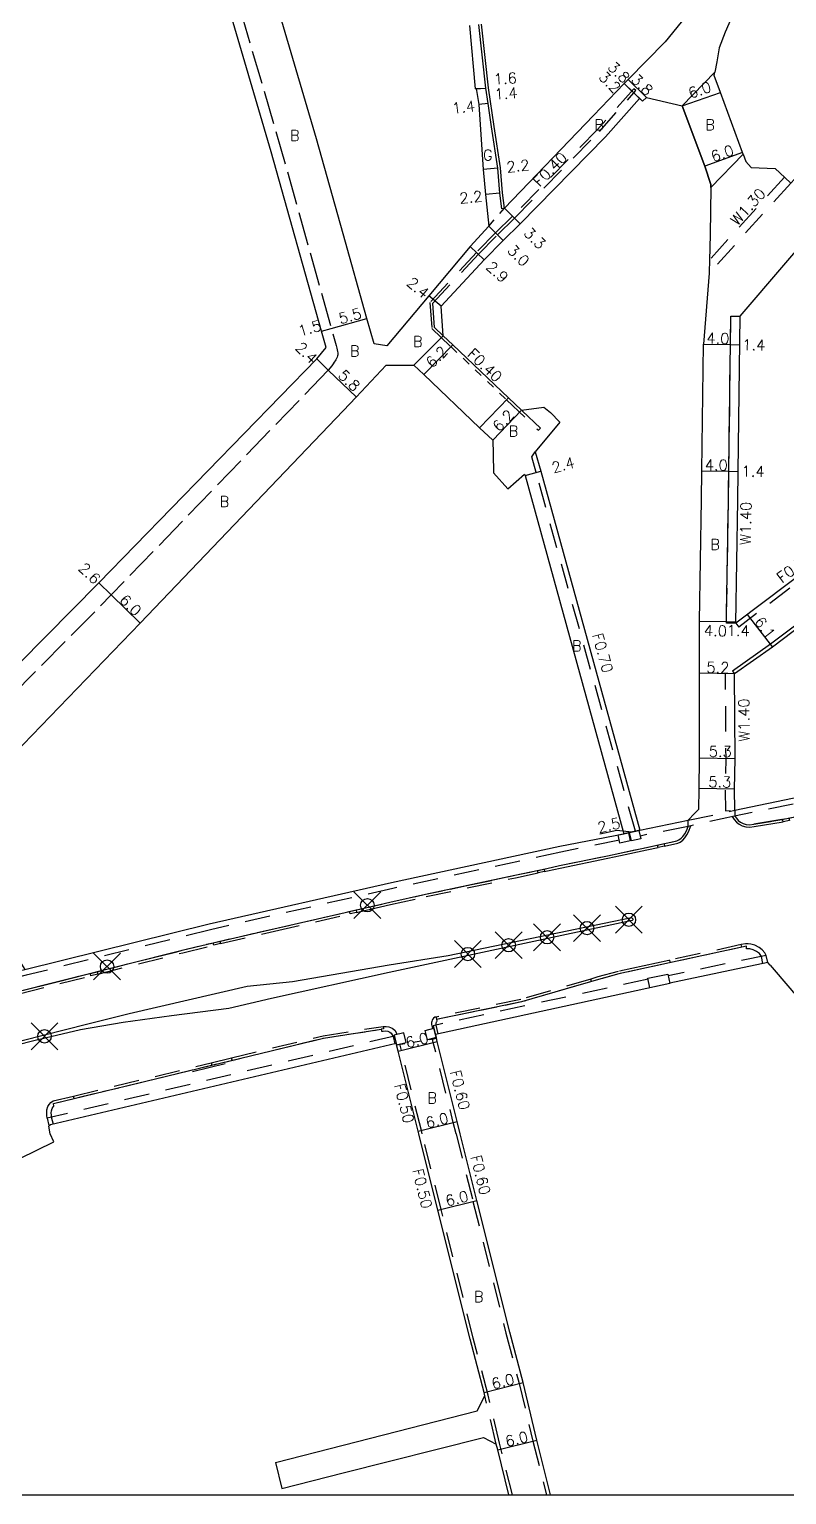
# Model space of a CAD drawing. Header units: metres. Extents: x -4002 to -3199, y -109200 to -108600.
# Drawn here: x -3529.5 to -3416.7, y -109200 to -108981.9 of the extents above; entities that cross this region are included whole.
import ezdxf

# ---------------------------------------------------------------- set-up
doc = ezdxf.new("R2010")
doc.units = ezdxf.units.M
doc.header["$LTSCALE"] = 2.5
doc.header["$PDMODE"] = 35
doc.header["$PDSIZE"] = 2
for name, pattern in [('2213000', [1.5, 1, -0.5]), ('2227000', [2.5, 2, -0.5]), ('2232000', [2.5, 1.5, -1]), ('2233000', [4, 3, -1]), ('6301000', [1, 0.5, -0.5])]:
    doc.linetypes.add(name, pattern=pattern)
for name, color, linetype in [('2101000', 177, 'Continuous'), ('2101001', 1, 'Continuous'), ('2102000', 191, 'Continuous'), ('2102001', 191, 'Continuous'), ('2213000', 6, '2213000'), ('2226000', 10, 'Continuous'), ('2227000', 3, '2227000'), ('2227100', 7, 'Continuous'), ('2231000', 162, 'Continuous'), ('2232000', 4, '2232000'), ('2232001', 4, '6301000'), ('2233000', 62, '2233000'), ('2235000', 7, 'Continuous'), ('5107000', 24, '2232000'), ('6132000', 1, '6132000'), ('9107000', 111, 'Continuous'), ('9201100', 215, 'Continuous'), ('9201500', 222, 'Continuous'), ('9201600', 215, 'Continuous'), ('9202100', 82, 'Continuous'), ('9202200', 155, '6301000'), ('9203500', 155, 'Continuous'), ('9304120', 34, 'Continuous'), ('999', 7, 'Continuous')]:
    doc.layers.add(name, color=color, linetype=linetype)
doc.styles.add('Dm_Anotation', font='txt.shx', dxfattribs={"bigfont": 'pscdm.shx'})
doc.linetypes.add('6132000', pattern='A,1e-07,[100,DM.shx,S=0.25,R=0,X=0,Y=0],0.05,[100,DM.shx,S=0.2,R=0,X=0,Y=0],0.05,[100,DM.shx,S=0.15,R=0,X=0,Y=0],0.05,[100,DM.shx,S=0.1,R=0,X=0,Y=0],0.05,[100,DM.shx,S=0.05,R=0,X=0,Y=0],4.8', length=5)

msp = doc.modelspace()

# ---------------------------------------------------------------- linework, layer by layer
at = {"layer": '2101000', "flags": 128}
for points in [[(-3591.84, -109138), (-3585.88, -109131.9), (-3573.61, -109120.06), (-3562.2, -109108.52), (-3558.02, -109104.49), (-3554.04, -109100.31), (-3546.74, -109092.22), (-3519.11, -109064.25), (-3486.69, -109030.94), (-3485.28, -109029.25), (-3485.96, -109026.82), (-3493.44, -109000.1), (-3500.19, -108977.12), (-3504.88, -108962.09), (-3511.54, -108940.68), (-3516.78, -108922.03), (-3519.46, -108912.5), (-3524.39, -108895.35), (-3525.94, -108889.9), (-3526.75, -108887.16), (-3533.54, -108864.14), (-3538.25, -108847.42), (-3538.57, -108846.28)], [(-3482.74, -109012.35), (-3486.71, -108998.17), (-3493.49, -108975.08), (-3498.2, -108959.98), (-3504.43, -108940.49), (-3504.9, -108938.81), (-3510.14, -108920.17), (-3512.84, -108910.56), (-3517.26, -108895.12), (-3517.59, -108893.95), (-3517.76, -108893.44), (-3516.39, -108892.64), (-3513.79, -108891.11), (-3502.8, -108884.25), (-3484.92, -108873.9), (-3482.74, -108872.74)], [(-3423.22, -109000.45), (-3422.82, -109001.55), (-3422.02, -109002.47), (-3418.46, -109002.62), (-3417.02, -109003.96), (-3416.14, -109004.78), (-3415.56, -109004.19), (-3396.81, -108985.01), (-3380.4, -108968.09), (-3372.31, -108959.74), (-3356.38, -108943.39), (-3340.01, -108926.56), (-3335.53, -108921.93), (-3333.23, -108919.35), (-3330.25, -108911.72), (-3323.09, -108904.95)], [(-3423.65, -109024.6), (-3410.37, -109009.03), (-3392.21, -108990.33), (-3375.31, -108972.29), (-3368.15, -108963.64), (-3352.16, -108947.08), (-3339.25, -108933.97), (-3334.72, -108932.02), (-3331.05, -108929.17), (-3325.1, -108932.03), (-3324.33, -108934.29), (-3316.9, -108955.52), (-3310.2, -108974.39), (-3308.5, -108979.19), (-3307.43, -108982.21), (-3314.1, -108987.36), (-3323.16, -108994.42), (-3369.37, -109028.89), (-3381.47, -109037.91), (-3408.85, -109058.6), (-3424.32, -109070.29)], [(-3407.78, -108930.11), (-3411.64, -108934.33), (-3413.29, -108938.95), (-3414, -108940.72), (-3416.8, -108947.64), (-3425.65, -108969.44), (-3429.88, -108977.63), (-3434.83, -108983.73), (-3440.33, -108989.37), (-3440.92, -108989.94), (-3445.49, -108994.7), (-3458.75, -109008.53)], [(-3467.85, -109027.49), (-3468.18, -109023.11), (-3461.75, -109016.19), (-3458.92, -109013.32), (-3456.41, -109010.83), (-3443.72, -108997.9), (-3438.63, -108992.17), (-3438.2, -108992.59), (-3437.62, -108992.03), (-3432.28, -108993.25)], [(-3310.52, -108992.3), (-3319.55, -108999.34), (-3365.72, -109033.78), (-3377.82, -109042.8), (-3405.13, -109063.43), (-3418.88, -109073.83), (-3424.51, -109077.82)], [(-3458.75, -109008.53), (-3459.14, -109008.61), (-3459.43, -109006.25), (-3459.74, -109002.54)], [(-3428.02, -109005.41), (-3428.12, -109012.41), (-3428.22, -109016.32), (-3428.26, -109018), (-3428.27, -109018.17), (-3429.11, -109028.74)], [(-3424.32, -109070.29), (-3424.01, -109052.02), (-3423.95, -109047.69), (-3423.65, -109024.6)], [(-3467.85, -109027.49), (-3466.45, -109028.83)], [(-3429.84, -109097.95), (-3429.79, -109094.98), (-3429.72, -109090.39), (-3429.71, -109077.73), (-3429.71, -109069.98), (-3429.41, -109051.94), (-3429.35, -109047.62), (-3429.11, -109028.74)], [(-3482.74, -109038.68), (-3480.81, -109036.66), (-3476.35, -109031.89), (-3472.25, -109031.85), (-3470.76, -109033.28)], [(-3458.15, -109036.73), (-3456.22, -109038.58), (-3452.87, -109038.12), (-3451.88, -109038.9), (-3450.51, -109040.36), (-3454.16, -109044.77), (-3453.35, -109047.67), (-3438.59, -109101.1)], [(-3462.47, -109041.19), (-3460.5, -109043.06), (-3460.43, -109045.06), (-3460.37, -109047.9), (-3458.24, -109050.29), (-3455.75, -109048.08), (-3455.68, -109048.32), (-3440.98, -109101.64)], [(-3424.44, -109098.13), (-3424.49, -109095), (-3424.42, -109090.46), (-3424.51, -109077.82)], [(-3419.2, -109121.18), (-3416.28, -109124.6), (-3408.16, -109134.22), (-3402.66, -109141.2), (-3399.07, -109144.75), (-3397.65, -109146.28)], [(-3465.32, -109146.28), (-3465.78, -109144.46), (-3468.76, -109132.53), (-3468.87, -109132.06)], [(-3471.51, -109146.28), (-3471.6, -109145.91), (-3474.58, -109133.98), (-3474.82, -109133.02)], [(-3526.37, -109146.28), (-3526.53, -109145.13)]]:
    msp.add_lwpolyline(points, dxfattribs=at)
at = {"layer": '2101000'}
for points in [[(-3338.09, -108888.95), (-3340.76, -108891.67), (-3358.36, -108910.3), (-3371.24, -108923.66), (-3387.85, -108940.95), (-3404.91, -108958.24), (-3416.15, -108969.76), (-3424.66, -108979.46), (-3425.91, -108982.29), (-3426.77, -108984.66), (-3427.16, -108986.73), (-3427.43, -108988.25)], [(-3463.95, -108981.33), (-3463.12, -108990.72), (-3462.94, -108990.71), (-3462.54, -108993.06), (-3461.93, -109002.77)], [(-3459.74, -109002.54), (-3460.69, -108996.41), (-3461.19, -108992.91), (-3461.52, -108990.62), (-3462.57, -108981.15)], [(-3461.93, -109002.77), (-3461.57, -109006.46), (-3461.09, -109011.19), (-3463.87, -109014.22), (-3470.01, -109021.55), (-3476.24, -109028.98), (-3478.11, -109028.7), (-3479.22, -109024.94), (-3482.74, -109012.35)], [(-3559.72, -109125.19), (-3559.86, -109124.19), (-3559.98, -109123.35), (-3559.86, -109121.18), (-3559.52, -109119.28), (-3558.8, -109117.38), (-3557.97, -109115.79), (-3556.59, -109114.08), (-3556.16, -109114.5), (-3551.95, -109110.45), (-3547.82, -109106.39), (-3512.96, -109070.26), (-3482.74, -109038.68)], [(-3424.44, -109098.13), (-3403.71, -109093.78), (-3388.32, -109091.08), (-3361.71, -109086.39), (-3328.55, -109080.49), (-3296.59, -109074.92), (-3286.41, -109073.2), (-3285.91, -109073.11)], [(-3438.59, -109101.1), (-3431.42, -109099.61), (-3430.49, -109098.61), (-3429.84, -109097.95)], [(-3556.49, -109128.68), (-3556.31, -109121.68), (-3539.44, -109121.49), (-3537.97, -109122.73), (-3530.88, -109120.66), (-3530.14, -109121.83), (-3502.69, -109115.04), (-3475.55, -109108.9), (-3450.53, -109103.49), (-3440.98, -109101.64)], [(-3419.2, -109121.18), (-3419.53, -109120.77), (-3434.14, -109123.88), (-3434.12, -109123.93), (-3469.03, -109131.48), (-3468.9, -109131.97), (-3468.87, -109132.06)], [(-3474.82, -109133.02), (-3474.86, -109132.83), (-3526.28, -109144.97), (-3526.53, -109145.13)], [(-3533.39, -109151.18), (-3525.78, -109147.46), (-3526.37, -109146.28)], [(-3461.65, -109185.31), (-3461.79, -109184.77), (-3463.87, -109176.85), (-3468.67, -109157.65), (-3471.51, -109146.28)], [(-3451.89, -109200), (-3453.92, -109191.89), (-3455.97, -109183.31), (-3457.94, -109175.83), (-3462.84, -109156.19), (-3465.32, -109146.28)], [(-3458.07, -109200), (-3459.74, -109193.33), (-3459.96, -109192.47)]]:
    msp.add_lwpolyline(points, dxfattribs=at)
at = {"layer": '2101001', "flags": 128}
for points in [[(-3423.22, -109000.45), (-3423.31, -109000.21), (-3426.6, -108991.31), (-3427.52, -108988.78), (-3427.43, -108988.25)], [(-3428.02, -109005.41), (-3428.02, -109004.98), (-3428.95, -109002.26), (-3432.28, -108993.25)], [(-3466.45, -109028.83), (-3458.15, -109036.73)], [(-3470.76, -109033.28), (-3462.47, -109041.19)]]:
    msp.add_lwpolyline(points, dxfattribs=at)
at = {"layer": '2102000'}
for points in [[(-3482.74, -109192.62), (-3462.82, -109187.51), (-3461.65, -109185.31)], [(-3492.83, -109195.21), (-3482.74, -109192.62)], [(-3482.74, -109196.77), (-3461.85, -109191.47), (-3459.96, -109192.47)], [(-3491.85, -109199.09), (-3482.74, -109196.77)]]:
    msp.add_lwpolyline(points, dxfattribs=at)
at = {"layer": '2102001'}
msp.add_lwpolyline([(-3492.83, -109195.21), (-3491.85, -109199.09)], dxfattribs=at)
at = {"layer": '2213000'}
for points in [[(-3424.48, -109098.99), (-3424.24, -109099.31), (-3423.96, -109099.63), (-3423.62, -109099.89), (-3423.23, -109100.12), (-3422.76, -109100.24), (-3422.26, -109100.27), (-3421.63, -109100.2), (-3417.45, -109099.49), (-3412.89, -109098.56)], [(-3549.95, -109129.84), (-3506.71, -109118.97), (-3502.09, -109117.84), (-3493.06, -109115.76), (-3479.42, -109112.65), (-3475.79, -109111.8), (-3470.48, -109110.63), (-3457.18, -109107.81), (-3452.44, -109106.79), (-3450.56, -109106.37), (-3443.42, -109104.9), (-3441.57, -109104.5), (-3437.62, -109103.67), (-3433.08, -109102.67), (-3432.79, -109102.55), (-3432.45, -109102.29), (-3432.2, -109102.01), (-3431.92, -109101.61), (-3431.68, -109101.18), (-3431.43, -109100.52)], [(-3420.51, -109119.87), (-3420.8, -109119.44), (-3421.23, -109119.14), (-3421.75, -109118.89), (-3422.21, -109118.76), (-3422.71, -109118.73), (-3422.75, -109118.36), (-3434.2, -109120.84), (-3441.74, -109122.48), (-3444.75, -109123.31), (-3456.2, -109126.66), (-3468.85, -109129.25), (-3468.8, -109129.49), (-3468.83, -109129.54), (-3468.87, -109129.6), (-3468.9, -109129.66), (-3468.93, -109129.74), (-3468.95, -109129.84), (-3468.96, -109129.92), (-3468.94, -109130.1)], [(-3526.13, -109143.79), (-3526.15, -109143.49), (-3526.19, -109143.18), (-3526.16, -109142.84), (-3526.06, -109142.53), (-3525.89, -109142.28), (-3525.79, -109142.16), (-3525.87, -109141.77), (-3485.66, -109132.04), (-3477.07, -109130.73), (-3477.04, -109131.02), (-3476.79, -109131.01), (-3476.4, -109130.98), (-3476.11, -109131.02), (-3475.82, -109131.14), (-3475.6, -109131.32), (-3475.31, -109131.79)]]:
    msp.add_lwpolyline(points, dxfattribs=at)
at = {"layer": '2226000'}
msp.add_lwpolyline([(-3546.97, -109136.57), (-3520.72, -109129.89), (-3514.59, -109128.39), (-3497.03, -109124.29), (-3490.29, -109123.6), (-3475.89, -109121.14), (-3467.13, -109119.74), (-3439.86, -109114.11), (-3439.78, -109114.14), (-3439.72, -109114.18), (-3439.68, -109114.23), (-3439.65, -109114.3), (-3439.64, -109114.37), (-3439.65, -109114.43), (-3439.68, -109114.49), (-3439.73, -109114.55), (-3450.23, -109116.78), (-3475.89, -109122.28), (-3493.4, -109126.15), (-3499.77, -109127.63), (-3508.27, -109128.74), (-3515.48, -109129.7), (-3521.83, -109130.8), (-3528.76, -109132.44), (-3536.6, -109134.43)], dxfattribs=at)
at = {"layer": '2227000', "flags": 128}
for points in [[(-3526.35, -108883.22), (-3525.31, -108886.74), (-3524.49, -108889.52), (-3522.95, -108894.94), (-3518.02, -108912.07), (-3515.34, -108921.63), (-3510.1, -108940.27), (-3503.44, -108961.64), (-3498.76, -108976.67), (-3492, -108999.68), (-3484.52, -109026.41), (-3483.81, -109028.94), (-3483.74, -109029.15), (-3483.68, -109029.36), (-3483.62, -109029.58), (-3483.58, -109029.86), (-3483.56, -109030.06), (-3483.56, -109030.32), (-3483.59, -109030.51), (-3483.66, -109030.7), (-3483.74, -109030.9), (-3483.85, -109031.09)], [(-3483.85, -109031.09), (-3483.95, -109031.25), (-3484.07, -109031.43), (-3484.25, -109031.69), (-3484.43, -109031.96), (-3484.97, -109032.62)], [(-3484.97, -109032.62), (-3517.26, -109066.07), (-3544.88, -109094.04), (-3552.19, -109102.13), (-3556.31, -109106.17), (-3560.5, -109110.21)]]:
    msp.add_lwpolyline(points, dxfattribs=at)
at = {"layer": '2227000'}
for points in [[(-3417.45, -109099.49), (-3421.63, -109100.2)], [(-3437.62, -109103.67), (-3433.08, -109102.67)], [(-3443.42, -109104.9), (-3441.57, -109104.5)], [(-3470.48, -109110.63), (-3457.18, -109107.81)], [(-3452.44, -109106.79), (-3450.56, -109106.37)], [(-3479.42, -109112.65), (-3475.79, -109111.8)], [(-3501.63, -109117.74), (-3493.06, -109115.76)], [(-3549.95, -109129.84), (-3506.71, -109118.97)], [(-3432.37, -109120.44), (-3434.2, -109120.84)], [(-3438.28, -109121.73), (-3441.74, -109122.48), (-3444.75, -109123.31)], [(-3461.98, -109127.84), (-3465.03, -109128.47)], [(-3487.46, -109132.47), (-3485.66, -109132.04), (-3484.38, -109131.84)], [(-3505.15, -109137), (-3499.07, -109135.53)]]:
    msp.add_lwpolyline(points, dxfattribs=at)
at = {"layer": '2227100'}
for p in [(-3479.15, -109112.26, 8.32), (-3440.23, -109114.42, 8.11), (-3446.46, -109115.67, 8.14), (-3458.12, -109118.21, 8.23), (-3452.4, -109117.03, 8.16), (-3464.19, -109119.53, 8.24), (-3517.88, -109121.39, 8.6), (-3527.19, -109131.77, 8.81)]:
    msp.add_point(p, dxfattribs=at)
at = {"layer": '2231000'}
msp.add_lwpolyline([(-3458.75, -109008.53), (-3459.03, -109006.21), (-3459.34, -109002.5), (-3460.29, -108996.35), (-3461.12, -108990.6), (-3462.17, -108981.11)], dxfattribs=at)
at = {"layer": '2232000', "flags": 128}
for points in [[(-3307.43, -108982.21), (-3307.12, -108982.6), (-3307, -108982.76), (-3313.67, -108987.92), (-3322.73, -108994.98), (-3368.95, -109029.45), (-3381.05, -109038.47), (-3408.43, -109059.16), (-3423.89, -109070.85)], [(-3424.32, -109070.29), (-3423.89, -109070.85)], [(-3465.94, -109146.28), (-3466.36, -109144.6), (-3469.34, -109132.67), (-3469.45, -109132.21), (-3468.87, -109132.06)]]:
    msp.add_lwpolyline(points, dxfattribs=at)
at = {"layer": '2232000'}
for points in [[(-3467.85, -109027.49), (-3469.14, -109026.26), (-3469.42, -109022.67), (-3462.62, -109015.36), (-3459.77, -109012.48), (-3457.26, -109009.98), (-3444.6, -108997.08), (-3439.2, -108991.01), (-3439.49, -108990.73), (-3444.89, -108996.81), (-3457.54, -109009.7), (-3460.06, -109012.19), (-3462.9, -109015.08), (-3469.83, -109022.53), (-3469.53, -109026.44), (-3466.72, -109029.12)], [(-3458.43, -109037.02), (-3453.66, -109041.57), (-3453.39, -109041.27), (-3456.22, -109038.58)], [(-3439.27, -109101.25), (-3454.03, -109047.86), (-3454.67, -109045.54), (-3454.16, -109044.77)], [(-3286.25, -109074.14), (-3296.42, -109075.87), (-3328.38, -109081.43), (-3361.54, -109087.34), (-3388.15, -109092.03), (-3403.53, -109094.73), (-3424.53, -109099), (-3431, -109100.43), (-3431.43, -109100.52), (-3438.56, -109101.96)], [(-3431.42, -109099.61), (-3424.44, -109098.13)], [(-3439.27, -109101.25), (-3440.98, -109101.64)], [(-3441.64, -109102.59), (-3450.35, -109104.36), (-3475.36, -109109.77), (-3502.49, -109115.9), (-3529.93, -109122.69), (-3548.67, -109127.56), (-3548.91, -109126.66), (-3530.14, -109121.83)], [(-3439.96, -109102.25), (-3440.12, -109102.28)], [(-3480.75, -109113.33), (-3479.34, -109113.01), (-3475.71, -109112.16), (-3470.4, -109110.98), (-3457.1, -109108.17), (-3453.74, -109107.45)], [(-3501.01, -109117.97), (-3492.97, -109116.12), (-3481.73, -109113.55)], [(-3519.27, -109122.51), (-3506.62, -109119.33), (-3502, -109118.2)], [(-3423.42, -109118.5), (-3423.5, -109118.13), (-3434.19, -109120.45), (-3434.11, -109120.82)], [(-3419.53, -109120.77), (-3419.79, -109119.72), (-3434.37, -109122.78)], [(-3543.07, -109128.49), (-3520.28, -109122.76)], [(-3437.37, -109123.28), (-3469.34, -109130.19), (-3469.25, -109130.58)], [(-3445.79, -109123.61), (-3445.9, -109123.25), (-3456.29, -109126.3), (-3468.93, -109128.9), (-3468.85, -109129.25)], [(-3475.12, -109131.74), (-3526.8, -109143.95), (-3526.54, -109145.04), (-3526.28, -109144.97)], [(-3499.28, -109135.33), (-3499.36, -109134.98), (-3485.73, -109131.68), (-3477.16, -109130.36), (-3476.8, -109130.33), (-3476.77, -109130.68), (-3477.07, -109130.73)], [(-3470.99, -109146.28), (-3471.11, -109145.79), (-3474.09, -109133.86), (-3474.33, -109132.91)], [(-3522.79, -109141.03), (-3522.88, -109140.67), (-3502.39, -109135.71), (-3502.3, -109136.07)], [(-3457.56, -109200), (-3459.47, -109192.35), (-3461.17, -109185.18), (-3463.38, -109176.72), (-3468.17, -109157.57), (-3470.99, -109146.28)], [(-3465.94, -109146.28), (-3463.43, -109156.34), (-3458.52, -109175.98), (-3456.56, -109183.46), (-3454.5, -109192.04), (-3452.5, -109200)], [(-3459.96, -109192.47), (-3461.65, -109185.31)]]:
    msp.add_lwpolyline(points, dxfattribs=at)
at = {"layer": '2232001'}
msp.add_lwpolyline([(-3466.72, -109029.12), (-3458.43, -109037.02)], dxfattribs=at)
at = {"layer": '2233000'}
for points in [[(-3405.44, -109063.04), (-3419.18, -109073.42), (-3424.8, -109077.41), (-3424.51, -109077.82)], [(-3424.88, -109099.07), (-3424.55, -109099.52), (-3424.21, -109099.89), (-3423.83, -109100.2), (-3423.37, -109100.46), (-3422.82, -109100.6), (-3422.23, -109100.65), (-3421.58, -109100.56), (-3417.28, -109099.83)], [(-3434.92, -109103.45), (-3432.97, -109103.02), (-3432.61, -109102.88), (-3432.2, -109102.57), (-3431.91, -109102.24), (-3431.6, -109101.8), (-3431.35, -109101.33), (-3431, -109100.43)], [(-3452.77, -109107.24), (-3452.36, -109107.15), (-3450.48, -109106.73), (-3443.35, -109105.26), (-3441.49, -109104.86), (-3437.54, -109104.03), (-3435.88, -109103.66)], [(-3419.79, -109119.72), (-3420.01, -109119.34), (-3420.38, -109118.9), (-3420.86, -109118.54), (-3421.51, -109118.23), (-3422.1, -109118.06), (-3422.48, -109117.99), (-3422.86, -109117.99), (-3423.5, -109118.13)], [(-3434.19, -109120.45), (-3434.28, -109120.47), (-3441.83, -109122.12), (-3444.85, -109122.94), (-3445.9, -109123.25)], [(-3468.93, -109128.9), (-3469.09, -109128.94), (-3469.3, -109129.08), (-3469.43, -109129.25), (-3469.5, -109129.39), (-3469.56, -109129.56), (-3469.6, -109129.73), (-3469.62, -109129.94), (-3469.46, -109130.63)], [(-3476.8, -109130.33), (-3476.37, -109130.29), (-3475.94, -109130.36), (-3475.46, -109130.54), (-3475.08, -109130.87), (-3474.7, -109131.48)], [(-3502.39, -109135.71), (-3499.36, -109134.98)], [(-3526.8, -109143.95), (-3526.83, -109143.55), (-3526.87, -109143.19), (-3526.83, -109142.71), (-3526.68, -109142.23), (-3526.51, -109141.92), (-3526.24, -109141.64), (-3525.92, -109141.4), (-3522.88, -109140.67)]]:
    msp.add_lwpolyline(points, dxfattribs=at)
at = {"layer": '2235000'}
for points in [[(-3416.42, -109099.28), (-3416.34, -109099.64), (-3417.28, -109099.83), (-3417.35, -109099.47)], [(-3441.8, -109101.8), (-3440.28, -109101.5), (-3440.03, -109102.7), (-3441.56, -109103.01)], [(-3440.14, -109101.45), (-3438.75, -109101.14), (-3438.47, -109102.38), (-3439.86, -109102.69)], [(-3435.96, -109103.3), (-3435, -109103.09), (-3434.92, -109103.45), (-3435.88, -109103.66)], [(-3453.82, -109107.09), (-3452.85, -109106.88), (-3452.77, -109107.24), (-3453.74, -109107.45)], [(-3481.81, -109113.19), (-3480.83, -109112.97), (-3480.75, -109113.33), (-3481.73, -109113.55)], [(-3502.09, -109117.84), (-3501.09, -109117.61), (-3501.01, -109117.97), (-3502, -109118.2)], [(-3520.37, -109122.4), (-3519.36, -109122.15), (-3519.27, -109122.51), (-3520.28, -109122.76)], [(-3437.09, -109124.58), (-3437.4, -109123.14), (-3434.43, -109122.5), (-3434.12, -109123.93)], [(-3474.82, -109133.02), (-3473.39, -109132.68), (-3473.74, -109131.25), (-3475.16, -109131.59)], [(-3468.9, -109131.97), (-3470.2, -109132.3), (-3470.55, -109130.91), (-3469.25, -109130.58)], [(-3469.25, -109130.58), (-3468.9, -109131.97)]]:
    msp.add_lwpolyline(points, close=True, dxfattribs=at)
at = {"layer": '5107000', "flags": 128}
for points in [[(-3416.14, -109004.78), (-3428.27, -109018.17)], [(-3424.51, -109077.82), (-3425.91, -109077.79), (-3425.82, -109090.45), (-3425.89, -109094.99), (-3425.84, -109098.21), (-3424.44, -109098.13)]]:
    msp.add_lwpolyline(points, dxfattribs=at)
at = {"layer": '5107000'}
for points in [[(-3417.09, -109003.9), (-3428.21, -109016.17)], [(-3424.32, -109070.29), (-3425.72, -109070.27), (-3425.69, -109068.81), (-3425.41, -109051.99), (-3425.35, -109047.67), (-3425.05, -109024.58), (-3423.65, -109024.6)]]:
    msp.add_lwpolyline(points, dxfattribs=at)
at = {"layer": '6132000'}
for points in [[(-3425.11, -109029.12), (-3425.05, -109024.58)], [(-3425.39, -109050.35), (-3425.35, -109047.67), (-3425.24, -109038.77)], [(-3425.71, -109070.05), (-3425.69, -109068.81), (-3425.41, -109051.99), (-3425.4, -109051.47)]]:
    msp.add_lwpolyline(points, dxfattribs=at)
at = {"layer": '9107000'}
for points in [[(-3424.32, -109070.29), (-3425.72, -109070.27), (-3425.69, -109068.81), (-3425.41, -109051.99), (-3425.35, -109047.67), (-3425.05, -109024.58), (-3423.65, -109024.6)], [(-3549.95, -109129.84), (-3506.71, -109118.97), (-3502.09, -109117.84), (-3493.06, -109115.76), (-3479.42, -109112.65), (-3475.79, -109111.8), (-3470.48, -109110.63), (-3457.18, -109107.81), (-3452.44, -109106.79), (-3450.56, -109106.37), (-3443.42, -109104.9), (-3441.57, -109104.5), (-3437.62, -109103.67), (-3433.08, -109102.67), (-3432.79, -109102.55), (-3432.45, -109102.29), (-3432.2, -109102.01), (-3431.92, -109101.61), (-3431.68, -109101.18), (-3431.43, -109100.52), (-3431.42, -109099.61)], [(-3424.44, -109098.13), (-3424.48, -109098.99), (-3424.24, -109099.31), (-3423.96, -109099.63), (-3423.62, -109099.89), (-3423.23, -109100.12), (-3422.76, -109100.24), (-3422.26, -109100.27), (-3421.63, -109100.2), (-3417.45, -109099.49), (-3412.89, -109098.56)], [(-3420.28, -109120.93), (-3420.51, -109119.87), (-3420.8, -109119.44), (-3421.23, -109119.14), (-3421.75, -109118.89), (-3422.21, -109118.76), (-3422.71, -109118.73), (-3422.75, -109118.36), (-3434.2, -109120.84), (-3441.74, -109122.48), (-3444.75, -109123.31), (-3456.2, -109126.66), (-3468.85, -109129.25), (-3468.8, -109129.49), (-3468.83, -109129.54), (-3468.87, -109129.6), (-3468.9, -109129.66), (-3468.93, -109129.74), (-3468.95, -109129.84), (-3468.96, -109129.92), (-3468.94, -109130.1), (-3468.66, -109131.4)], [(-3525.87, -109144.88), (-3526.13, -109143.79), (-3526.15, -109143.49), (-3526.19, -109143.18), (-3526.16, -109142.84), (-3526.06, -109142.53), (-3525.89, -109142.28), (-3525.79, -109142.16), (-3525.87, -109141.77), (-3485.66, -109132.04), (-3477.07, -109130.73), (-3477.04, -109131.02), (-3476.79, -109131.01), (-3476.4, -109130.98), (-3476.11, -109131.02), (-3475.82, -109131.14), (-3475.6, -109131.32), (-3475.31, -109131.79), (-3475.06, -109132.88)]]:
    msp.add_lwpolyline(points, dxfattribs=at)
at = {"layer": '9201100', "flags": 128}
for points in [[(-3440.92, -108989.94), (-3438.63, -108992.17)], [(-3438.2, -108992.59), (-3440.92, -108989.94)], [(-3437.62, -108992.03), (-3440.33, -108989.37)], [(-3432.28, -108993.25), (-3426.6, -108991.31)], [(-3423.31, -109000.21), (-3428.95, -109002.26)], [(-3459.74, -109002.54), (-3461.93, -109002.77)], [(-3459.43, -109006.25), (-3461.57, -109006.46)], [(-3458.75, -109008.53), (-3456.41, -109010.83)], [(-3461.09, -109011.19), (-3458.92, -109013.32)], [(-3463.87, -109014.22), (-3461.75, -109016.19)], [(-3468.18, -109023.11), (-3470.01, -109021.55)], [(-3484.52, -109026.41), (-3479.22, -109024.94)], [(-3485.96, -109026.82), (-3484.52, -109026.41)], [(-3472.25, -109031.85), (-3467.85, -109027.49)], [(-3429.11, -109028.74), (-3425.11, -109028.81)], [(-3425.11, -109028.81), (-3423.71, -109028.84)], [(-3484.97, -109032.62), (-3486.69, -109030.94)], [(-3460.5, -109043.06), (-3456.22, -109038.58)], [(-3455.68, -109048.32), (-3453.35, -109047.67)], [(-3429.35, -109047.62), (-3425.35, -109047.67)], [(-3425.35, -109047.67), (-3423.95, -109047.69)], [(-3517.26, -109066.07), (-3519.11, -109064.25)], [(-3512.96, -109070.26), (-3517.26, -109066.07)], [(-3422.62, -109069.01), (-3418.88, -109073.83)], [(-3424.51, -109077.82), (-3429.71, -109077.73)], [(-3440.98, -109101.64), (-3438.59, -109101.1)], [(-3474.58, -109133.98), (-3468.76, -109132.53)], [(-3471.6, -109145.91), (-3465.78, -109144.46)]]:
    msp.add_lwpolyline(points, dxfattribs=at)
at = {"layer": '9201100'}
for points in [[(-3463.12, -108990.72), (-3461.52, -108990.62)], [(-3462.94, -108990.71), (-3461.52, -108990.62)], [(-3461.19, -108992.91), (-3462.54, -108993.06)], [(-3484.97, -109032.62), (-3480.78, -109036.63)], [(-3429.71, -109069.98), (-3425.71, -109070.05)], [(-3425.71, -109070.05), (-3424.31, -109070.08)], [(-3424.42, -109090.46), (-3429.72, -109090.39)], [(-3424.49, -109095), (-3429.79, -109094.91)], [(-3468.67, -109157.65), (-3462.84, -109156.19)], [(-3461.79, -109184.77), (-3455.97, -109183.31)], [(-3459.74, -109193.33), (-3453.92, -109191.89)]]:
    msp.add_lwpolyline(points, dxfattribs=at)
at = {"layer": '9201600', "flags": 128}
msp.add_lwpolyline([(-3439.79, -109101.37), (-3442.04, -109101.12), (-3444.54, -109101.67)], dxfattribs=at)
at = {"layer": '9202200', "flags": 128}
msp.add_lwpolyline([(-3461.09, -109011.19), (-3458.75, -109008.53)], dxfattribs=at)
at = {"layer": '9202200'}
for points in [[(-3438.59, -109101.1), (-3440.98, -109101.64)], [(-3474.82, -109133.02), (-3468.87, -109132.06)]]:
    msp.add_lwpolyline(points, dxfattribs=at)
at = {"layer": '9304120'}
for points in [[(-3428.02, -109005.41), (-3423.22, -109000.45), (-3423.31, -109000.21), (-3426.6, -108991.31), (-3427.52, -108988.78), (-3427.43, -108988.25), (-3432.28, -108993.25), (-3428.95, -109002.26), (-3428.02, -109004.98)], [(-3462.47, -109041.19), (-3458.15, -109036.73), (-3466.45, -109028.83), (-3470.76, -109033.28)]]:
    msp.add_lwpolyline(points, close=True, dxfattribs=at)
at = {"layer": '999'}
msp.add_lwpolyline([(-4000, -109200), (-3200, -109200), (-3200, -108600), (-4000, -108600)], close=True, dxfattribs=at)

# ---------------------------------------------------------------- texts
at = {"layer": '9201500', "style": 'Dm_Anotation'}
for s, rotation, p in [('1.6', 3.8163, (-3460.28, -108990.12)), ('3.2', 315.7949, (-3444.86, -108989.13)), ('3.8', 315.7949, (-3443.5, -108987.66)), ('1.4', 3.8163, (-3460.17, -108992.35)), ('3.8', 315.5404, (-3440.05, -108989.51)), ('6.0', 18.9463, (-3431.05, -108992.22)), ('1.4', 6.3502, (-3466.45, -108994.44)), ('6.0', 19.965, (-3427.67, -109001.68)), ('2.2', 5.9609, (-3458.36, -109003.2)), ('2.2', 5.7398, (-3465.37, -109007.85)), ('3.3', 315.4156, (-3456.01, -109012.35)), ('3.0', 315.4155, (-3458.44, -109014.92)), ('2.9', 317.0756, (-3461.6, -109017.42)), ('2.4', 319.5379, (-3473.42, -109019.84)), ('1.5', 15.641, (-3489.17, -109027.6)), ('5.5', 15.4865, (-3483.17, -109025.78)), ('4.0', 358.9993, (-3428.71, -109028.65)), ('2.4', 315.659, (-3489.98, -109029.4)), ('6.2', 44.691, (-3469.49, -109032.41)), ('1.4', 358.9271, (-3423.37, -109029.63)), ('5.8', 316.2659, (-3483.64, -109033.56)), ('6.2', 46.3747, (-3459.53, -109041.91)), ('2.4', 15.5049, (-3451.45, -109047.97)), ('4.0', 359.2548, (-3428.95, -109047.52)), ('1.4', 359.2556, (-3423.48, -109048.45)), ('2.6', 315.5415, (-3522.26, -109062.23)), ('6.0', 315.6827, (-3516.18, -109066.98)), ('4.0', 358.9689, (-3429.07, -109072.17)), ('1.4', 359.0379, (-3425.68, -109072.15)), ('6.1', 307.809, (-3421.65, -109070.09)), ('5.2', 359.0855, (-3428.71, -109077.65)), ('5.3', 359.2123, (-3428.35, -109090.16)), ('5.3', 359.0856, (-3428.42, -109094.68)), ('2.5', 12.6066, (-3444.7, -109101.51)), ('6.0', 14.0277, (-3473.24, -109133.55)), ('6.0', 14.0286, (-3470.26, -109145.48)), ('6.0', 14.0286, (-3467.3, -109157.1)), ('6.0', 14.057, (-3460.46, -109184.33)), ('6.0', 13.8066, (-3458.41, -109192.9))]:
    msp.add_text(s, height=1.6, rotation=rotation, dxfattribs=at).set_placement(p)
at = {"layer": '9202100', "style": 'Dm_Anotation'}
for s, p in [('B', (-3490.66, -108998.5)), ('B', (-3445.38, -108996.89)), ('B', (-3428.86, -108996.89)), ('G', (-3461.94, -109001.41)), ('B', (-3472.37, -109029.16)), ('B', (-3481.75, -109030.57)), ('B', (-3458.14, -109042.48)), ('B', (-3501.14, -109052.98)), ('B', (-3428.12, -109059.36)), ('B', (-3448.69, -109074.46)), ('B', (-3470.22, -109141.75)), ('B', (-3463.29, -109171.32))]:
    msp.add_text(s, height=1.6, dxfattribs=at).set_placement(p)
at = {"layer": '9203500', "style": 'Dm_Anotation'}
for s, rotation, p in [('F0.40', 45.537, (-3453.5, -109005.44)), ('W1.30', 47.819, (-3424.07, -109011.22)), ('F0.40', 316.3773, (-3464.4, -109030.38)), ('W1.40', 89.0379, (-3422.1, -109058.66)), ('F0.70', 37.0921, (-3417.46, -109064.4)), ('F0.70', 285.4448, (-3445.7, -109072.01)), ('W1.40', 90.4391, (-3422.28, -109087.93)), ('F0.50', 284.0285, (-3475.17, -109139.01)), ('F0.60', 284.0285, (-3466.87, -109137.02)), ('F0.60', 284.0285, (-3463.8, -109149.67)), ('F0.50', 284.0285, (-3472.47, -109151.7))]:
    msp.add_text(s, height=1.6, rotation=rotation, dxfattribs=at).set_placement(p)

doc.saveas('drawing.dxf')
